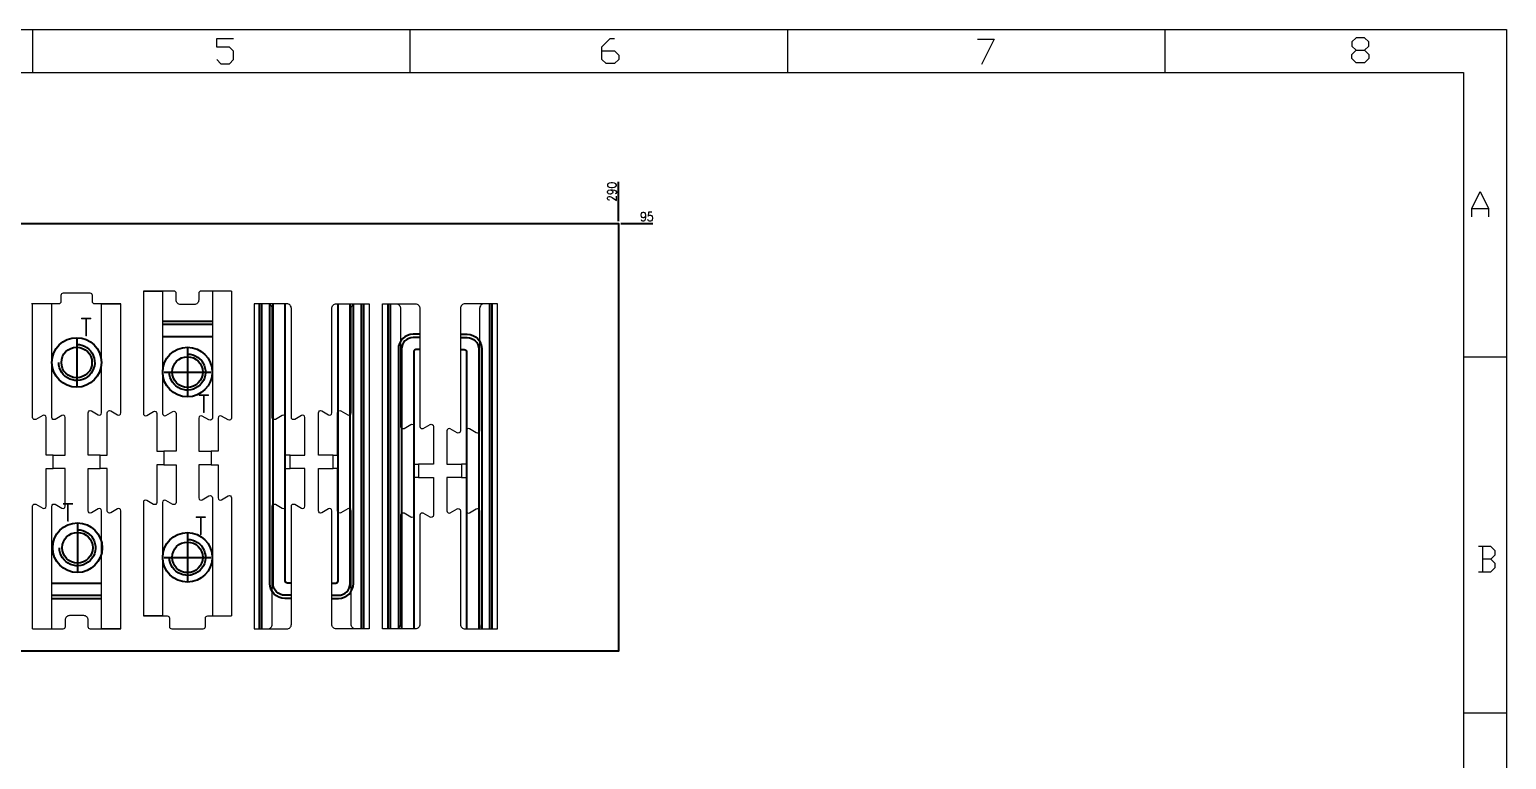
# Model space of a CAD drawing. Header units: millimetres. Extents: x 88508 to 142116, y -5268 to 20283.
# Drawn here: x 110904 to 111232, y -852.1 to -690 of the extents above; entities that cross this region are included whole.
import ezdxf
from ezdxf.enums import TextEntityAlignment as Align

# ---------------------------------------------------------------- set-up
doc = ezdxf.new("R2010")
doc.units = ezdxf.units.MM
doc.linetypes.add('CENTER', pattern=[0])
doc.linetypes.add('HIDDEN', pattern=[0])
for name, color, linetype in [('DIE_P', 2, 'Continuous'), ('DIM', 4, 'Continuous'), ('LB_P', 2, 'Continuous'), ('PRESS', 3, 'Continuous'), ('TEXT', 4, 'Continuous')]:
    doc.layers.add(name, color=color, linetype=linetype)
doc.styles.add('gbenor', font='gbenor.shx', dxfattribs={"bigfont": 'gbcbig.shx'})
doc.styles.add('GBENOR_', font='gbenor.shx', dxfattribs={"bigfont": 'gbcbig'})
doc.styles.get("Standard").update_dxf_attribs({"font": 'txt.shx', "width": 0.85, "bigfont": 'ctxt.shx'})
doc.styles.add('TXT', font='txt.shx', dxfattribs={"width": 0.8, "bigfont": 'ctxt.shx'})
doc.dimstyles.new('T-2-WX', dxfattribs={"dimtxt": 2, "dimasz": 2, "dimexe": 0.5, "dimexo": 0.5, "dimgap": 0.5, "dimtad": 1, "dimtxsty": 'Standard', "dimblk": 'OPEN30', "dimcen": 0, "dimazin": 3, "dimtfac": 1, "dimtmove": 0, "dimatfit": 3, "dimldrblk": 'OPEN30', "dimlwd": -1, "dimlwe": -1})

# ---------------------------------------------------------------- blocks, each defined once
blk = doc.blocks.new('*D8749')
at = {"layer": 'Defpoints', "color": 0}
for p in [(111034.83, -733.05), (111039.21, -733.05), (110744.83, -828.05)]:
    blk.add_point(p, dxfattribs=at)
at = {"layer": 'DIM', "color": 0}
blk.add_line((111035.33, -733.05), (111042.46, -733.05), dxfattribs=at)
at = {"layer": 'DIM', "color": 0, "insert": (111041.08, -731.55), "char_height": 2, "attachment_point": 5}
blk.add_mtext('95', dxfattribs=at)
blk = doc.blocks.new('_Open30')
blk = doc.blocks.new('*D8750')
at = {"layer": 'Defpoints', "color": 0}
for p in [(111034.83, -728.69), (111034.83, -733.05), (110744.83, -828.05)]:
    blk.add_point(p, dxfattribs=at)
at = {"layer": 'DIM', "color": 0}
blk.add_line((111034.83, -732.55), (111034.83, -723.82), dxfattribs=at)
at = {"layer": 'DIM', "color": 0, "insert": (111033.33, -726.01), "char_height": 2, "attachment_point": 5, "rotation": 90}
blk.add_mtext('290', dxfattribs=at)
blk = doc.blocks.new('U40')
at = {"color": 254, "lineweight": 18}
for p, q in [((0, 1783.5), (2530.2, 1783.5)), ((1265.1, 1783.5), (1265.1, 1746.5)), ((1589.1, 1783.5), (1589.1, 1746.5)), ((1913.1, 1783.5), (1913.1, 1746.5)), ((2237.1, 1783.5), (2237.1, 1746.5)), ((2530.2, 1783.5), (2530.2, 0)), ((37, 1746.5), (2493.2, 1746.5)), ((2493.2, 1746.5), (2493.2, 37)), ((2493.2, 1502.7), (2530.2, 1502.7)), ((2493.2, 1197.2), (2530.2, 1197.2))]:
    blk.add_line(p, q, dxfattribs=at)
at = {"color": 92, "lineweight": 18}
for points in [[(1423.4, 1757.7), (1427, 1754.1), (1434.2, 1754.1), (1437.8, 1757.7), (1437.8, 1764.9), (1434.2, 1768.5), (1423.4, 1768.5), (1423.4, 1775.7), (1437.8, 1775.7)], [(1753.9, 1765.1), (1764.7, 1765.1), (1768.3, 1761.5), (1768.3, 1757.9), (1764.7, 1754.3), (1757.5, 1754.3), (1753.9, 1757.9), (1753.9, 1768.7), (1761.1, 1775.9), (1764.7, 1775.9)], [(2076.2, 1775.2), (2090.6, 1775.2), (2079.8, 1753.6)], [(2408.4, 1765.7), (2412, 1762.1), (2412, 1758.5), (2408.4, 1754.9), (2401.2, 1754.9), (2397.6, 1758.5), (2397.6, 1762.1), (2401.2, 1765.7), (2408.4, 1765.7), (2412, 1769.3), (2412, 1772.9), (2408.4, 1776.5), (2401.2, 1776.5), (2397.6, 1772.9), (2397.6, 1769.3), (2401.2, 1765.7)], [(2500.4, 1622.8), (2500.4, 1630), (2507.6, 1644.4), (2514.8, 1630), (2514.8, 1622.8)], [(2500.4, 1630), (2514.8, 1630)], [(2516.9, 1329), (2520.5, 1332.6), (2520.5, 1336.2), (2516.9, 1339.8), (2506.1, 1339.8)], [(2509.7, 1339.8), (2509.7, 1318.2)], [(2506.1, 1318.2), (2516.9, 1318.2), (2520.5, 1321.8), (2520.5, 1325.4), (2516.9, 1329), (2509.7, 1329)]]:
    blk.add_lwpolyline(points, dxfattribs=at)
at = {"lineweight": 18, "style": 'GBENOR_'}
blk.add_attdef('文档路径', (2126, 386.9), '', height=17.8, dxfattribs=at)
at = {"lineweight": 20, "style": 'TXT'}
for tag, height, p in [('18-**-**', 16.3, (1866.6, 256.2)), ('客户名称', 16.1, (1741.1, 134, 0)), ('料厚:', 16.1, (1741.3, 93.2, 0))]:
    blk.add_attdef(tag, text='', height=height, dxfattribs=at).set_placement(p, align=Align.MIDDLE)
for tag, p, height in [('88888', (1850.9, 207.5), 14.9), ('材质:', (1691.2, 168, 0), 16.1), ('核准', (1869.4, 127.5, 0), 16.1), ('设计', (1868.8, 88.3, 0), 16.1), ('绘图', (1868.2, 49.1, 0), 16.1)]:
    blk.add_attdef(tag, p, '', height=height, dxfattribs=at)
for tag, p, height, width in [('3', (2234.7, 206.9), 15.8, 0.7), ('4', (2234.7, 167.4), 15.8, 0.7), ('核准日期', (2041.1, 124.2, 0), 16.1, 0.68), ('设计日期', (2041.1, 84.5, 0), 16.1, 0.68), ('1', (2251.9, 85.9), 14.6, 0.7), ('绘图日期', (2040.9, 46.4, 0), 16.1, 0.68), ('2', (2235, 49.2), 14.6, 0.7)]:
    blk.add_attdef(tag, p, '', height=height, dxfattribs=dict(at, width=width))

msp = doc.modelspace()

# ---------------------------------------------------------------- linework, layer by layer
at = {"layer": 'DIE_P', "color": 1, "linetype": 'Continuous', "lineweight": 15}
for points in [[(110924.29, -750.909), (110918.49, -750.909, -0.4142136), (110917.99, -750.409), (110917.99, -749.049, 0.4142136), (110917.49, -748.549), (110911.49, -748.549, 0.4142136), (110910.99, -749.049), (110910.99, -750.409, -0.4142136), (110910.49, -750.909), (110904.493, -750.909)], [(110948.89, -748.049), (110942.09, -748.049, 0.4142136), (110941.59, -748.549), (110941.59, -750.049, -0.4142136), (110940.59, -751.049), (110937.59, -751.049, -0.4142136), (110936.59, -750.049), (110936.59, -748.549, 0.4142136), (110936.09, -748.049), (110929.29, -748.049)], [(110904.69, -823.048), (110911.49, -823.048, 0.4142136), (110911.99, -822.548), (110911.99, -821.048, -0.4142136), (110912.99, -820.048), (110915.99, -820.048, -0.4142136), (110916.99, -821.048), (110916.99, -822.548, 0.4142136), (110917.49, -823.048), (110924.29, -823.048)], [(110929.29, -820.188), (110934.59, -820.188, -0.4142136), (110935.09, -820.688), (110935.09, -822.548, 0.4142136), (110935.59, -823.048), (110942.59, -823.048, 0.4142136), (110943.09, -822.548), (110943.09, -820.688, -0.4142136), (110943.59, -820.188), (110948.89, -820.188)]]:
    msp.add_lwpolyline(points, format="xyb", dxfattribs=at)
at = {"layer": 'DIE_P', "color": 2, "lineweight": 15}
for points in [[(110904.69, -823.048), (110908.959, -823.048), (110908.959, -795.844, -0.5773503), (110909.709, -795.411), (110911.209, -796.277, 0.5773503), (110911.959, -795.844), (110911.959, -787.478), (110909.251, -787.478), (110909.251, -784.478), (110911.959, -784.478), (110911.959, -776.112, 0.5773503), (110911.209, -775.679), (110909.709, -776.545, -0.5773503), (110908.959, -776.112), (110908.959, -750.909), (110904.493, -750.909)], [(110924.29, -823.048), (110920.02, -823.048), (110920.02, -796.844, 0.5773503), (110919.27, -796.411), (110917.77, -797.277, -0.5773503), (110917.02, -796.844), (110917.02, -787.478), (110919.728, -787.478), (110919.728, -784.478), (110917.02, -784.478), (110917.02, -775.112, -0.5773503), (110917.77, -774.679), (110919.27, -775.545, 0.5773503), (110920.02, -775.112), (110920.02, -750.909), (110924.29, -750.909)], [(110929.29, -748.049), (110933.559, -748.049), (110933.559, -775.252, 0.5773503), (110934.309, -775.685), (110935.809, -774.819, -0.5773503), (110936.559, -775.252), (110936.559, -783.618), (110933.851, -783.618), (110933.851, -786.618), (110936.559, -786.618), (110936.559, -794.984, -0.5773503), (110935.809, -795.417), (110934.309, -794.551, 0.5773503), (110933.559, -794.984), (110933.559, -820.188), (110929.29, -820.188)], [(110948.89, -748.049), (110944.62, -748.049), (110944.62, -776.252, -0.5773503), (110943.87, -776.685), (110942.37, -775.819, 0.5773503), (110941.62, -776.252), (110941.62, -783.618), (110944.328, -783.618), (110944.328, -786.618), (110941.62, -786.618), (110941.62, -793.984, 0.5773503), (110942.37, -794.417), (110943.87, -793.551, -0.5773503), (110944.62, -793.984), (110944.62, -820.188), (110948.89, -820.188)]]:
    msp.add_lwpolyline(points, format="xyb", dxfattribs=at)
at = {"layer": 'DIE_P', "color": 1, "lineweight": 15}
for points in [[(110904.69, -823.048), (110904.69, -795.844, -0.5773503), (110905.44, -795.411), (110906.94, -796.277, 0.5773503), (110907.69, -795.844), (110907.69, -787.478), (110909.251, -787.478), (110909.251, -784.478), (110907.69, -784.478), (110907.69, -776.112, 0.5773503), (110906.94, -775.679), (110905.44, -776.545, -0.5773503), (110904.69, -776.112), (110904.69, -750.909)], [(110924.29, -823.048), (110924.29, -796.844, 0.5773503), (110923.54, -796.411), (110922.04, -797.277, -0.5773503), (110921.29, -796.844), (110921.29, -787.478), (110919.728, -787.478), (110919.728, -784.478), (110921.29, -784.478), (110921.29, -775.112, -0.5773503), (110922.04, -774.679), (110923.54, -775.545, 0.5773503), (110924.29, -775.112), (110924.29, -750.909)], [(110929.29, -748.049), (110929.29, -775.252, 0.5773503), (110930.04, -775.685), (110931.54, -774.819, -0.5773503), (110932.29, -775.252), (110932.29, -783.618), (110933.851, -783.618), (110933.851, -786.618), (110932.29, -786.618), (110932.29, -794.984, -0.5773503), (110931.54, -795.417), (110930.04, -794.551, 0.5773503), (110929.29, -794.984), (110929.29, -820.188)], [(110948.89, -748.049), (110948.89, -776.252, -0.5773503), (110948.14, -776.685), (110946.64, -775.819, 0.5773503), (110945.89, -776.252), (110945.89, -783.618), (110944.328, -783.618), (110944.328, -786.618), (110945.89, -786.618), (110945.89, -793.984, 0.5773503), (110946.64, -794.417), (110948.14, -793.551, -0.5773503), (110948.89, -793.984), (110948.89, -820.188)]]:
    msp.add_lwpolyline(points, format="xyb", dxfattribs=at)
at = {"layer": 'DIE_P', "linetype": 'Continuous'}
for points in [[(110944.62, -754.788), (110933.559, -754.788)], [(110944.62, -755.495), (110933.559, -755.495)], [(110944.62, -758.202), (110933.559, -758.202)], [(110908.959, -812.894), (110920.02, -812.894)], [(110908.959, -815.602), (110920.02, -815.602)], [(110908.959, -816.309), (110920.02, -816.309)]]:
    msp.add_lwpolyline(points, dxfattribs=at)
at = {"layer": 'DIE_P'}
for points in [[(110914.49, -759.909, -2.4142136), (110910.49, -763.909)], [(110914.49, -759.909, -2.4142136), (110910.49, -763.909)], [(110939.09, -762.049, -2.4142136), (110935.09, -766.049)], [(110939.09, -762.049, -2.4142136), (110935.09, -766.049)], [(110914.659, -801.052, -2.4142136), (110910.659, -805.052)], [(110914.659, -801.052, -2.4142136), (110910.659, -805.052)], [(110939.09, -803.188, -2.4142136), (110935.09, -807.188)], [(110939.09, -803.188, -2.4142136), (110935.09, -807.188)]]:
    msp.add_lwpolyline(points, format="xyb", dxfattribs=at)
at = {"layer": 'DIE_P', "color": 4, "linetype": 'CENTER', "ltscale": 0.007}
for points in [[(110914.49, -758.709), (110914.49, -769.109)], [(110914.49, -758.709), (110914.49, -769.109)], [(110939.09, -760.849), (110939.09, -771.249)], [(110939.09, -760.849), (110939.09, -771.249)], [(110933.89, -766.049), (110944.29, -766.049)], [(110914.659, -799.852), (110914.659, -810.252)], [(110914.659, -799.852), (110914.659, -810.252)], [(110939.09, -801.988), (110939.09, -812.388)], [(110933.89, -807.188), (110944.29, -807.188)]]:
    msp.add_lwpolyline(points, dxfattribs=at)
at = {"layer": 'DIE_P'}
for centre, radius in [((110914.49, -763.909), 5.5), ((110914.49, -763.909), 3.4), ((110939.09, -766.049), 5.5), ((110939.09, -766.049), 5.5), ((110939.09, -766.049), 3.4), ((110914.659, -805.052), 5.5), ((110914.659, -805.052), 3.4), ((110939.09, -807.188), 5.5), ((110939.09, -807.188), 3.4), ((110939.09, -807.188), 3.4)]:
    msp.add_circle(centre, radius, dxfattribs=at)
at = {"layer": 'LB_P'}
for p, q in [((110955.09, -823.048), (110955.09, -750.909)), ((110955.609, -823.048), (110955.609, -750.909)), ((110977.709, -823.048), (110977.709, -750.909)), ((110978.229, -823.048), (110978.229, -750.909)), ((110983.629, -823.048), (110983.629, -750.909)), ((110984.148, -823.048), (110984.148, -750.909)), ((111006.248, -823.048), (111006.248, -750.909)), ((111006.767, -823.048), (111006.767, -750.909))]:
    msp.add_line(p, q, dxfattribs=at)
at = {"layer": 'LB_P', "color": 1, "linetype": 'Continuous', "lineweight": 15}
for points in [[(110953.89, -823.048), (110961.159, -823.048, 0.4142136), (110962.159, -822.048), (110962.159, -795.844, -0.5773503), (110962.909, -795.411), (110964.409, -796.277, 0.5773503), (110965.159, -795.844), (110965.159, -787.478), (110961.89, -787.478), (110961.89, -784.478), (110965.159, -784.478), (110965.159, -776.112, 0.5773503), (110964.409, -775.679), (110962.909, -776.545, -0.5773503), (110962.159, -776.112), (110962.159, -751.909, 0.4142136), (110961.159, -750.909), (110953.89, -750.909)], [(110979.429, -823.048), (110972.159, -823.048, -0.4142136), (110971.159, -822.048), (110971.159, -796.844, 0.5773503), (110970.409, -796.411), (110968.909, -797.277, -0.5773503), (110968.159, -796.844), (110968.159, -787.478), (110971.429, -787.478), (110971.429, -784.478), (110968.159, -784.478), (110968.159, -775.112, -0.5773503), (110968.909, -774.679), (110970.409, -775.545, 0.5773503), (110971.159, -775.112), (110971.159, -751.909, -0.4142136), (110972.159, -750.909), (110979.429, -750.909)], [(110982.429, -750.909), (110989.698, -750.909, -0.4142136), (110990.698, -751.909), (110990.698, -778.112, 0.5773503), (110991.448, -778.545), (110992.948, -777.679, -0.5773503), (110993.698, -778.112), (110993.698, -786.478), (110990.429, -786.478), (110990.429, -789.478), (110993.698, -789.478), (110993.698, -797.844, -0.5773503), (110992.948, -798.277), (110991.448, -797.411, 0.5773503), (110990.698, -797.844), (110990.698, -822.048, -0.4142136), (110989.698, -823.048), (110982.429, -823.048)], [(111007.967, -750.909), (111000.698, -750.909, 0.4142136), (110999.698, -751.909), (110999.698, -779.112, -0.5773503), (110998.948, -779.545), (110997.448, -778.679, 0.5773503), (110996.698, -779.112), (110996.698, -786.478), (110999.967, -786.478), (110999.967, -789.478), (110996.698, -789.478), (110996.698, -796.844, 0.5773503), (110997.448, -797.277), (110998.948, -796.411, -0.5773503), (110999.698, -796.844), (110999.698, -822.048, 0.4142136), (111000.698, -823.048), (111007.967, -823.048)]]:
    msp.add_lwpolyline(points, format="xyb", close=True, dxfattribs=at)
at = {"layer": 'LB_P', "linetype": 'HIDDEN', "lineweight": 15}
for points in [[(110956.89, -823.048, 0.4142136), (110957.89, -822.048), (110957.89, -795.844, -0.5773503), (110958.64, -795.411), (110960.14, -796.277, 0.5773503), (110960.89, -795.844), (110960.89, -787.478), (110961.89, -787.478), (110961.89, -784.478), (110960.89, -784.478), (110960.89, -776.112, 0.5773503), (110960.14, -775.679), (110958.64, -776.545, -0.5773503), (110957.89, -776.112), (110957.89, -751.909, 0.4142136), (110956.89, -750.909)], [(110976.429, -823.048, -0.4142136), (110975.429, -822.048), (110975.429, -796.844, 0.5773503), (110974.679, -796.411), (110973.179, -797.277, -0.5773503), (110972.429, -796.844), (110972.429, -787.478), (110971.429, -787.478), (110971.429, -784.478), (110972.429, -784.478), (110972.429, -775.112, -0.5773503), (110973.179, -774.679), (110974.679, -775.545, 0.5773503), (110975.429, -775.112), (110975.429, -751.909, -0.4142136), (110976.429, -750.909)], [(110985.429, -750.909, -0.4142136), (110986.429, -751.909), (110986.429, -778.112, 0.5773503), (110987.179, -778.545), (110988.679, -777.679, -0.5773503), (110989.429, -778.112), (110989.429, -786.478), (110990.429, -786.478), (110990.429, -789.478), (110989.429, -789.478), (110989.429, -797.844, -0.5773503), (110988.679, -798.277), (110987.179, -797.411, 0.5773503), (110986.429, -797.844), (110986.429, -822.048, -0.4142136), (110985.429, -823.048)], [(111004.967, -750.909, 0.4142136), (111003.967, -751.909), (111003.967, -779.112, -0.5773503), (111003.217, -779.545), (111001.717, -778.679, 0.5773503), (111000.967, -779.112), (111000.967, -786.478), (110999.967, -786.478), (110999.967, -789.478), (111000.967, -789.478), (111000.967, -796.844, 0.5773503), (111001.717, -797.277), (111003.217, -796.411, -0.5773503), (111003.967, -796.844), (111003.967, -822.048, 0.4142136), (111004.967, -823.048)]]:
    msp.add_lwpolyline(points, format="xyb", dxfattribs=at)
at = {"layer": 'LB_P'}
for points in [[(110962.159, -816.309), (110960.69, -816.309, -0.4142135), (110957.378, -812.997), (110957.378, -750.909)], [(110962.159, -815.602), (110960.69, -815.602, -0.4142135), (110958.085, -812.997), (110958.085, -750.909)], [(110962.159, -812.894), (110961.293, -812.894, -0.4142135), (110960.793, -812.394), (110960.793, -750.909)], [(110971.159, -812.894), (110972.026, -812.894, 0.4142135), (110972.526, -812.394), (110972.526, -750.909)], [(110971.159, -815.602), (110972.629, -815.602, 0.4142135), (110975.233, -812.997), (110975.233, -750.909)], [(110971.159, -816.309), (110972.629, -816.309, 0.4142135), (110975.94, -812.997), (110975.94, -750.909)], [(110990.698, -757.648), (110989.229, -757.648, 0.4142135), (110985.917, -760.959), (110985.917, -823.048)], [(110990.698, -758.355), (110989.229, -758.355, 0.4142135), (110986.624, -760.959), (110986.624, -823.048)], [(110999.698, -757.648), (111001.167, -757.648, -0.4142135), (111004.479, -760.959), (111004.479, -823.048)], [(110999.698, -758.355), (111001.167, -758.355, -0.4142135), (111003.772, -760.959), (111003.772, -823.048)], [(110990.698, -761.062), (110989.831, -761.062, 0.4142135), (110989.331, -761.562), (110989.331, -823.048)], [(110999.698, -761.062), (111000.565, -761.062, -0.4142135), (111001.065, -761.562), (111001.065, -823.048)]]:
    msp.add_lwpolyline(points, format="xyb", dxfattribs=at)
at = {"layer": 'PRESS', "color": 8, "linetype": 'HIDDEN'}
msp.add_lwpolyline([(110744.83, -828.048), (110744.83, -733.048), (111034.83, -733.048), (111034.83, -828.048)], close=True, dxfattribs=at)

# ---------------------------------------------------------------- block references
at = {"lineweight": 5, "ltscale": 3, "xscale": 0.2587433479356444, "yscale": 0.2587433479356444, "zscale": 0.2587433479356444}
msp.add_blockref('U40', (110577.307, -1151.456), dxfattribs=at)

# ---------------------------------------------------------------- texts
at = {"layer": 'TEXT', "color": 4, "style": 'gbenor'}
for p in [(110916.593, -756.059), (110942.727, -773.063), (110912.556, -797.203), (110942.044, -800.17)]:
    msp.add_text('T', height=4.16, dxfattribs=at).set_placement(p, align=Align.MIDDLE_CENTER)

# ---------------------------------------------------------------- dimensions: what is measured, and where the dimension line sits
at = {"layer": 'DIM', "color": 4}
for offset, dtype, picture, middle in [((0, 4.354), 1, '*D8750', (111033.33, -726.008)), ((4.377, 0), 0, '*D8749', (111041.083, -731.548))]:
    dim = msp.add_ordinate_dim(feature_location=(111034.83, -733.048), offset=offset, dtype=dtype, origin=(110744.83, -828.048), dimstyle='T-2-WX', dxfattribs=at)
    dim.commit()
    dim.dimension.update_dxf_attribs({"geometry": picture, "text_midpoint": middle})

doc.saveas('drawing.dxf')
